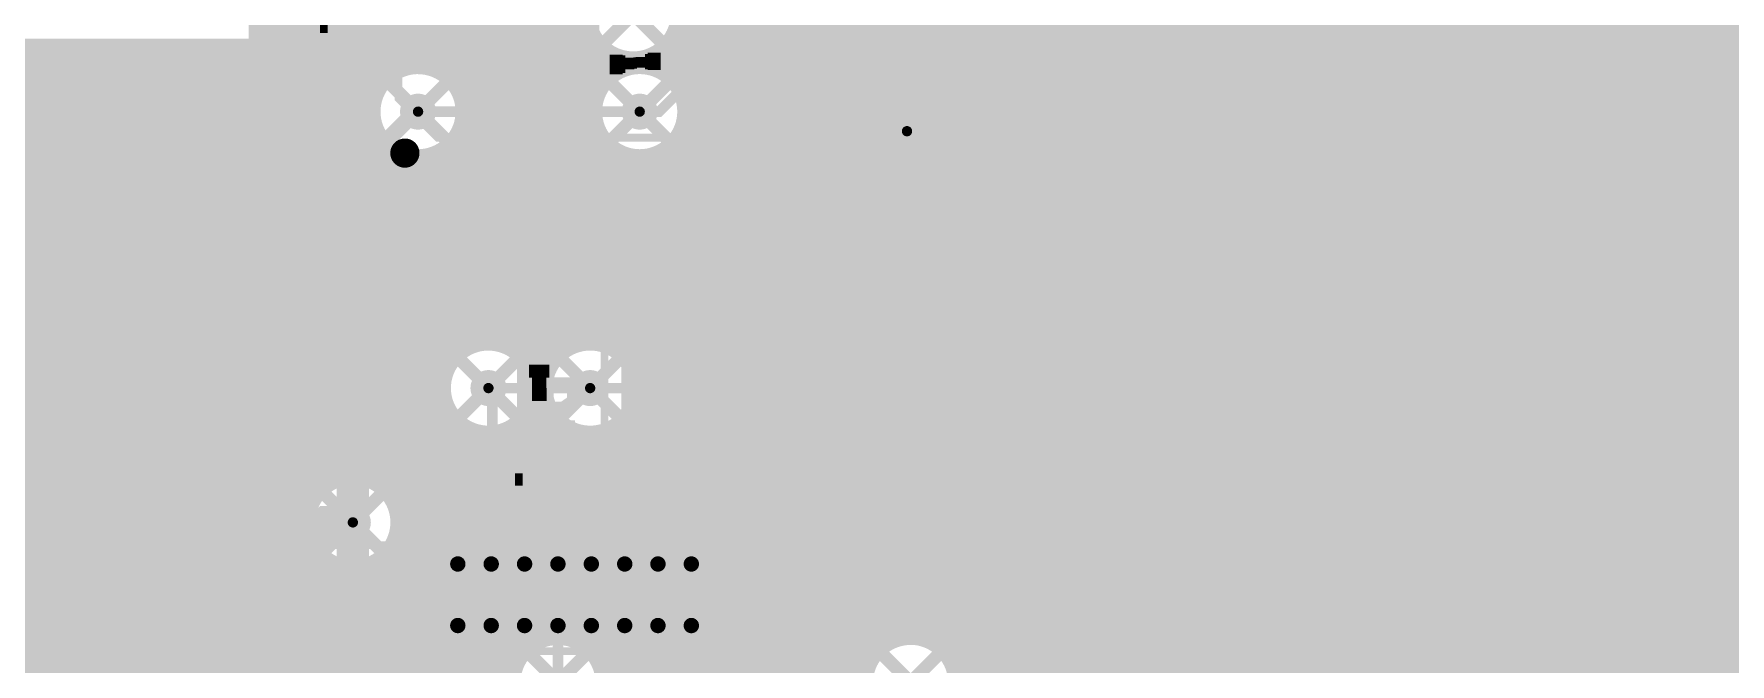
# Model space of a CAD drawing. Extents: x -18 to 155, y -91 to 215.
# Drawn here: x 41.41 to 74.45, y 122.34 to 134.61 of the extents above; entities that cross this region are included whole.
import ezdxf

# ---------------------------------------------------------------- set-up
doc = ezdxf.new("R2010")
doc.units = 0
doc.header["$MEASUREMENT"] = 0
doc.layers.get('0').update_dxf_attribs({"linetype": 'CONTINUOUS'})
for name, color, linetype in [('25-334-0_BOT', 7, 'CONTINUOUS'), ('25-334-0_DRD', 7, 'CONTINUOUS'), ('25-334-0_DRL', 2, 'CONTINUOUS'), ('25-334-0_IN1', 4, 'CONTINUOUS'), ('25-334-0_IN2', 3, 'CONTINUOUS'), ('25-334-0_SMT', 10, 'CONTINUOUS'), ('25-334-0_SPT', 14, 'CONTINUOUS'), ('25-334-0_SSB', 9, 'CONTINUOUS'), ('25-334-0_SST', 12, 'CONTINUOUS'), ('25-334-0_TOP', 11, 'CONTINUOUS'), ('THRUHOLE_TAP', 15, 'CONTINUOUS')]:
    doc.layers.add(name, color=color, linetype=linetype)

# ---------------------------------------------------------------- blocks, each defined once
blk = doc.blocks.new('ROUND_67')
at = {"const_width": 0.35052}
blk.add_lwpolyline([(-0.17526, 0, 1), (0.17526, 0, 1)], format="xyb", close=True, dxfattribs=at)
blk = doc.blocks.new('ROUND_88')
at = {"const_width": 0.10033}
blk.add_lwpolyline([(-0.050164, 0, 1), (0.050164, 0, 1)], format="xyb", close=True, dxfattribs=at)
blk = doc.blocks.new('ROUND_89')
at = {"const_width": 0.10033}
blk.add_lwpolyline([(-0.050164, 0, 1), (0.050164, 0, 1)], format="xyb", close=True, dxfattribs=at)
blk = doc.blocks.new('ROUND_70')
at = {"const_width": 0.35052}
blk.add_lwpolyline([(-0.17526, 0, 1), (0.17526, 0, 1)], format="xyb", close=True, dxfattribs=at)
blk = doc.blocks.new('ROUND_72')
at = {"const_width": 0.35052}
blk.add_lwpolyline([(-0.17526, 0, 1), (0.17526, 0, 1)], format="xyb", close=True, dxfattribs=at)
blk = doc.blocks.new('RECTANGLE_5')
blk.add_solid([(0.4826, 0.4064), (0.4826, -0.4064), (-0.4826, 0.4064), (-0.4826, -0.4064)])
blk = doc.blocks.new('RECTANGLE_10')
blk.add_solid([(0.9017, 0.508), (0.9017, -0.508), (-0.9017, 0.508), (-0.9017, -0.508)])
blk = doc.blocks.new('OBLONG_52')
at = {"const_width": 0.65024}
blk.add_lwpolyline([(0, 0.50038), (0, -0.50038)], dxfattribs=at)
at = {"const_width": 0.32512}
for points in [[(-0.16256, 0.50038, 1), (0.16256, 0.50038, 1)], [(-0.16256, -0.50038, 1), (0.16256, -0.50038, 1)]]:
    blk.add_lwpolyline(points, format="xyb", close=True, dxfattribs=at)
blk = doc.blocks.new('OBLONG_55')
at = {"const_width": 0.29972}
blk.add_lwpolyline([(0, 0.59944), (0, -0.59944)], dxfattribs=at)
at = {"const_width": 0.14986}
for points in [[(-0.07493, 0.59944, 1), (0.07493, 0.59944, 1)], [(-0.07493, -0.59944, 1), (0.07493, -0.59944, 1)]]:
    blk.add_lwpolyline(points, format="xyb", close=True, dxfattribs=at)
blk = doc.blocks.new('ROUND_77')
at = {"const_width": 0.10033}
blk.add_lwpolyline([(-0.050164, 0, 1), (0.050164, 0, 1)], format="xyb", close=True, dxfattribs=at)

msp = doc.modelspace()

# ---------------------------------------------------------------- linework, layer by layer
at = {"layer": '25-334-0_BOT'}
for points, const_width in [([(46.6344, 149.2504), (46.6344, 114.34318)], 0.254), ([(48.4632, 149.29612), (48.4632, 133.83768)], 0.254), ([(46.4058, 149.0218), (46.4058, 114.16538)], 0.254), ([(46.863, 149.0853), (46.863, 125.4887)], 0.254), ([(45.9486, 148.5646), (45.9486, 81.407)], 0.254), ([(46.1772, 148.7932), (46.1772, 91.71432)], 0.254), ([(47.0916, 148.8059), (47.0916, 125.76556)], 0.254), ([(47.3202, 148.67636), (47.3202, 125.8951)], 0.254), ([(47.5488, 148.62556), (47.5488, 125.94844)], 0.254), ([(47.7774, 148.63572), (47.7774, 125.93828)], 0.254), ([(48.006, 148.70938), (48.006, 125.86208)], 0.254), ([(48.2346, 148.87448), (48.2346, 133.6421)], 0.254), ([(45.72, 148.336), (45.72, 81.407)], 0.254), ([(61.9506, 145.62836), (61.9506, 93.8276)], 0.254), ([(56.9214, 145.5674), (56.9214, 122.58802)], 0.254), ([(57.15, 145.5674), (57.15, 122.58802)], 0.254), ([(57.3786, 145.5674), (57.3786, 122.58802)], 0.254), ([(57.6072, 145.5674), (57.6072, 122.58802)], 0.254), ([(57.8358, 145.5674), (57.8358, 122.58802)], 0.254), ([(59.6646, 145.5674), (59.6646, 91.5416)], 0.254), ([(59.8932, 145.5674), (59.8932, 91.7702)], 0.254), ([(60.1218, 145.5674), (60.1218, 91.9988)], 0.254), ([(60.3504, 145.5674), (60.3504, 92.2274)], 0.254), ([(60.579, 145.5674), (60.579, 92.456)], 0.254), ([(60.8076, 145.46834), (60.8076, 92.6846)], 0.254), ([(61.0362, 145.35658), (61.0362, 92.9132)], 0.254), ([(61.2648, 145.31848), (61.2648, 93.1418)], 0.254), ([(61.4934, 145.34388), (61.4934, 93.3704)], 0.254), ([(61.722, 145.43532), (61.722, 93.599)], 0.254), ([(62.1792, 141.84122), (62.1792, 94.0562)], 0.254), ([(62.4078, 141.66088), (62.4078, 94.2848)], 0.254), ([(63.3222, 141.7193), (63.3222, 95.1992)], 0.254), ([(63.5508, 141.80312), (63.5508, 95.4278)], 0.254), ([(63.7794, 141.80312), (63.7794, 95.6564)], 0.254), ([(64.008, 141.80312), (64.008, 95.885)], 0.254), ([(62.6364, 141.57452), (62.6364, 94.5134)], 0.254), ([(62.865, 141.55674), (62.865, 94.742)], 0.254), ([(63.0936, 141.59992), (63.0936, 94.9706)], 0.254), ([(48.6918, 139.72794), (48.6918, 133.92912)], 0.254), ([(58.0644, 139.89558), (58.0644, 122.72264)], 0.254), ([(58.293, 139.64412), (58.293, 122.81154)], 0.254), ([(59.436, 139.75842), (59.436, 90.86088)], 0.254), ([(48.9204, 139.49934), (48.9204, 133.95198)], 0.254), ([(49.149, 139.38758), (49.149, 133.91388)], 0.254), ([(49.3776, 139.34948), (49.3776, 133.80466)], 0.254), ([(49.6062, 139.37488), (49.6062, 133.7056)], 0.254), ([(49.8348, 139.46632), (49.8348, 133.7056)], 0.254), ([(50.0634, 139.5984), (50.0634, 133.7056)], 0.254), ([(58.5216, 139.52474), (58.5216, 122.8344)], 0.254), ([(58.7502, 139.47902), (58.7502, 122.79376)], 0.254), ([(58.9788, 139.4968), (58.9788, 122.682)], 0.254), ([(59.2074, 139.57808), (59.2074, 122.44578)], 0.254), ([(52.1208, 138.48588), (52.1208, 133.7056)], 0.254), ([(53.9496, 138.4935), (53.9496, 133.53542)], 0.254), ([(54.1782, 138.4935), (54.1782, 122.58802)], 0.254), ([(54.4068, 138.4935), (54.4068, 122.58802)], 0.254), ([(54.6354, 138.4935), (54.6354, 122.58802)], 0.254), ([(54.864, 138.4935), (54.864, 122.58802)], 0.254), ([(56.6928, 138.40968), (56.6928, 122.58802)], 0.254), ([(55.0926, 138.303), (55.0926, 122.58802)], 0.254), ([(55.3212, 138.03376), (55.3212, 122.58802)], 0.254), ([(56.4642, 138.05662), (56.4642, 122.58802)], 0.254), ([(55.5498, 137.89152), (55.5498, 122.58802)], 0.254), ([(55.7784, 137.8331), (55.7784, 122.58802)], 0.254), ([(56.007, 137.83564), (56.007, 122.58802)], 0.254), ([(56.2356, 137.90422), (56.2356, 122.58802)], 0.254), ([(64.2366, 136.35736), (64.2366, 96.1136)], 0.254), ([(64.4652, 136.16432), (64.4652, 96.3422)], 0.254), ([(64.6938, 136.07542), (64.6938, 96.5708)], 0.254), ([(64.9224, 136.05256), (64.9224, 96.7994)], 0.254), ([(65.151, 136.09066), (65.151, 97.028)], 0.254), ([(65.3796, 136.20242), (65.3796, 97.2566)], 0.254), ([(65.6082, 136.29894), (65.6082, 97.4852)], 0.254), ([(65.8368, 136.29894), (65.8368, 97.7138)], 0.254), ([(66.0654, 136.29894), (66.0654, 97.9424)], 0.254), ([(66.294, 136.29894), (66.294, 98.171)], 0.254), ([(66.5226, 136.29894), (66.5226, 98.3996)], 0.254), ([(66.7512, 136.29894), (66.7512, 98.6282)], 0.254), ([(66.9798, 136.29894), (66.9798, 98.8568)], 0.254), ([(67.2084, 136.29894), (67.2084, 99.0854)], 0.254), ([(67.437, 136.29894), (67.437, 99.314)], 0.254), ([(67.6656, 136.29894), (67.6656, 99.5426)], 0.254), ([(67.8942, 136.29894), (67.8942, 99.7712)], 0.254), ([(68.1228, 136.29894), (68.1228, 99.9998)], 0.254), ([(68.3514, 136.29894), (68.3514, 100.2284)], 0.254), ([(68.58, 136.29894), (68.58, 100.457)], 0.254), ([(68.8086, 136.29894), (68.8086, 100.6856)], 0.254), ([(69.0372, 136.29894), (69.0372, 100.9142)], 0.254), ([(69.2658, 136.29894), (69.2658, 101.1428)], 0.254), ([(69.4944, 136.29894), (69.4944, 101.3714)], 0.254), ([(69.723, 136.29894), (69.723, 101.6)], 0.254), ([(69.9516, 136.29894), (69.9516, 101.727)], 0.254), ([(70.1802, 136.29894), (70.1802, 101.727)], 0.254), ([(70.4088, 136.29894), (70.4088, 101.727)], 0.254), ([(70.6374, 136.29894), (70.6374, 101.727)], 0.254), ([(70.866, 136.29894), (70.866, 101.727)], 0.254), ([(71.0946, 136.29894), (71.0946, 101.727)], 0.254), ([(71.3232, 136.29894), (71.3232, 101.727)], 0.254), ([(71.5518, 136.29894), (71.5518, 101.727)], 0.254), ([(71.7804, 136.29894), (71.7804, 101.727)], 0.254), ([(72.009, 136.29894), (72.009, 101.727)], 0.254), ([(72.2376, 136.29894), (72.2376, 101.727)], 0.254), ([(72.4662, 136.29894), (72.4662, 101.727)], 0.254), ([(72.6948, 136.29894), (72.6948, 101.727)], 0.254), ([(72.9234, 136.29894), (72.9234, 101.727)], 0.254), ([(73.152, 136.29894), (73.152, 101.727)], 0.254), ([(73.3806, 136.29894), (73.3806, 101.727)], 0.254), ([(73.6092, 136.29894), (73.6092, 101.727)], 0.254), ([(73.8378, 136.29894), (73.8378, 101.727)], 0.254), ([(74.0664, 136.29894), (74.0664, 101.727)], 0.254), ([(74.295, 136.29894), (74.295, 101.727)], 0.254), ([(74.5236, 136.29894), (74.5236, 101.727)], 0.254), ([(50.292, 135.3693), (50.292, 133.7056)], 0.254), ([(51.8922, 135.58012), (51.8922, 133.7056)], 0.254), ([(50.5206, 135.0899), (50.5206, 133.7056)], 0.254), ([(51.6636, 135.15848), (51.6636, 133.7056)], 0.254), ([(50.7492, 134.96036), (50.7492, 133.7056)], 0.254), ([(50.9778, 134.90956), (50.9778, 133.7056)], 0.254), ([(51.2064, 134.91972), (51.2064, 133.7056)], 0.254), ([(51.435, 134.99338), (51.435, 133.7056)], 0.254), ([(52.29352, 134.6708), (45.72, 134.6708)], 0.254), ([(52.43576, 134.4422), (45.72, 134.4422)], 0.254), ([(52.3494, 134.56158), (52.3494, 133.7056)], 0.254), ([(53.721, 134.42442), (53.721, 133.78688)], 0.254), ([(114.427, 134.4422), (53.73624, 134.4422)], 0.254), ([(85.94344, 134.6708), (53.87594, 134.6708)], 0.254), ([(52.74564, 134.2136), (45.72, 134.2136)], 0.254), ([(52.578, 134.31012), (52.578, 133.7056)], 0.254), ([(52.8066, 134.19074), (52.8066, 133.85038)], 0.254), ([(53.0352, 134.14502), (53.0352, 133.9342)], 0.254), ([(53.2638, 134.1628), (53.2638, 133.95198)], 0.254), ([(114.427, 134.2136), (53.42636, 134.2136)], 0.254), ([(53.4924, 134.24408), (53.4924, 133.90626)], 0.254), ([(114.427, 133.985), (45.72, 133.985)], 0.254), ([(48.34636, 133.7564), (45.72, 133.7564)], 0.254), ([(52.66436, 133.7564), (49.4411, 133.7564)], 0.254), ([(52.60848, 133.7056), (49.49698, 133.7056)], 0.254), ([(114.427, 133.7564), (53.7591, 133.7564)], 0.254), ([(48.15332, 133.5278), (45.72, 133.5278)], 0.254), ([(114.427, 133.5278), (53.95468, 133.5278)], 0.254), ([(48.06188, 133.2992), (45.72, 133.2992)], 0.254), ([(48.03648, 133.0706), (45.72, 133.0706)], 0.254), ([(48.895, 133.096), (53.213, 133.096)], 0.2032), ([(114.427, 133.2992), (54.04612, 133.2992)], 0.254), ([(114.427, 133.0706), (54.06898, 133.0706)], 0.254), ([(47.24654, 132.32892), (26.035, 132.32892)], 1.27), ([(48.07458, 132.842), (45.72, 132.842)], 0.254), ([(58.42, 132.715), (56.007, 130.302), (49.276, 130.302), (47.24654, 132.32892)], 0.3048), ([(108.24718, 132.842), (54.03088, 132.842)], 0.254), ([(48.18634, 132.6134), (45.72, 132.6134)], 0.254), ([(48.41494, 132.3848), (45.72, 132.3848)], 0.254), ([(48.2346, 132.54736), (48.2346, 125.69698)], 0.254), ([(52.73294, 132.3848), (49.37506, 132.3848)], 0.254), ([(49.3776, 132.38734), (49.3776, 119.34444)], 0.254), ([(52.60848, 132.4864), (49.49698, 132.4864)], 0.254), ([(49.6062, 132.4864), (49.6062, 128.2573)], 0.254), ([(49.8348, 132.4864), (49.8348, 128.45288)], 0.254), ([(50.0634, 132.4864), (50.0634, 128.54432)], 0.254), ([(50.292, 132.4864), (50.292, 128.56718)], 0.254), ([(50.5206, 132.4864), (50.5206, 128.52908)], 0.254), ([(50.7492, 132.4864), (50.7492, 128.41986)], 0.254), ([(50.9778, 132.4864), (50.9778, 128.3208)], 0.254), ([(51.2064, 132.4864), (51.2064, 128.3208)], 0.254), ([(51.435, 132.4864), (51.435, 128.3208)], 0.254), ([(51.6636, 132.4864), (51.6636, 128.33858)], 0.254), ([(51.8922, 132.4864), (51.8922, 128.49098)], 0.254), ([(52.1208, 132.4864), (52.1208, 128.55956)], 0.254), ([(52.3494, 132.4864), (52.3494, 128.5621)], 0.254), ([(52.578, 132.4864), (52.578, 128.50114)], 0.254), ([(107.93476, 132.3848), (53.69306, 132.3848)], 0.254), ([(53.721, 132.40512), (53.721, 122.58802)], 0.254), ([(108.03636, 132.6134), (53.92166, 132.6134)], 0.254), ([(53.9496, 132.65658), (53.9496, 122.58802)], 0.254), ([(107.90428, 132.1562), (45.72, 132.1562)], 0.254), ([(48.4632, 132.35432), (48.4632, 125.27534)], 0.254), ([(48.6918, 132.26288), (48.6918, 119.55018)], 0.254), ([(48.9204, 132.23748), (48.9204, 119.55272)], 0.254), ([(49.149, 132.27558), (49.149, 119.48922)], 0.254), ([(52.8066, 132.33908), (52.8066, 128.36144)], 0.254), ([(53.0352, 132.2578), (53.0352, 128.05156)], 0.254), ([(53.2638, 132.24002), (53.2638, 122.58802)], 0.254), ([(53.4924, 132.28574), (53.4924, 122.58802)], 0.254), ([(107.93476, 131.9276), (45.72, 131.9276)], 0.254), ([(108.03636, 131.699), (45.72, 131.699)], 0.254), ([(108.24718, 131.4704), (45.72, 131.4704)], 0.254), ([(114.427, 131.2418), (45.72, 131.2418)], 0.254), ([(114.427, 131.0132), (45.72, 131.0132)], 0.254), ([(114.427, 130.7846), (45.72, 130.7846)], 0.254), ([(114.427, 130.556), (45.72, 130.556)], 0.254), ([(114.427, 130.3274), (45.72, 130.3274)], 0.254), ([(114.427, 130.0988), (45.72, 130.0988)], 0.254), ([(114.427, 129.8702), (45.72, 129.8702)], 0.254), ([(114.427, 129.6416), (45.72, 129.6416)], 0.254), ([(114.427, 129.413), (45.72, 129.413)], 0.254), ([(114.427, 129.1844), (45.72, 129.1844)], 0.254), ([(114.427, 128.9558), (45.72, 128.9558)], 0.254), ([(114.427, 128.7272), (45.72, 128.7272)], 0.254), ([(49.92624, 128.4986), (45.72, 128.4986)], 0.254), ([(51.90744, 128.4986), (50.60696, 128.4986)], 0.254), ([(114.427, 128.4986), (52.58816, 128.4986)], 0.254), ([(49.61636, 128.27), (45.72, 128.27)], 0.254), ([(51.64328, 128.3208), (50.86858, 128.3208)], 0.254), ([(114.427, 128.27), (52.89804, 128.27)], 0.254), ([(49.47412, 128.0414), (45.72, 128.0414)], 0.254), ([(49.4157, 127.8128), (45.72, 127.8128)], 0.254), ([(78.97368, 128.0414), (53.03774, 128.0414)], 0.254), ([(78.6892, 127.8128), (53.0987, 127.8128)], 0.254), ([(49.41824, 127.5842), (45.72, 127.5842)], 0.254), ([(50.2666, 127.7112), (52.2478, 127.7112)], 0.2032), ([(78.55712, 127.5842), (53.09616, 127.5842)], 0.254), ([(49.48682, 127.3556), (45.72, 127.3556)], 0.254), ([(49.63922, 127.127), (45.72, 127.127)], 0.254), ([(49.6062, 127.16256), (49.6062, 119.31142)], 0.254), ([(51.64328, 127.1016), (50.86858, 127.1016)], 0.254), ([(50.9778, 127.1016), (50.9778, 122.54738)], 0.254), ([(51.2064, 127.1016), (51.2064, 122.72772)], 0.254), ([(51.435, 127.1016), (51.435, 122.81408)], 0.254), ([(51.6636, 127.08382), (51.6636, 122.8344)], 0.254), ([(78.50886, 127.127), (52.87518, 127.127)], 0.254), ([(78.50124, 127.3556), (53.02758, 127.3556)], 0.254), ([(53.0352, 127.37084), (53.0352, 122.58802)], 0.254), ([(49.99228, 126.8984), (45.72, 126.8984)], 0.254), ([(49.8348, 126.96952), (49.8348, 119.31142)], 0.254), ([(50.0634, 126.87808), (50.0634, 119.31142)], 0.254), ([(50.292, 126.85268), (50.292, 119.31142)], 0.254), ([(50.5206, 126.89078), (50.5206, 119.43334)], 0.254), ([(51.97348, 126.8984), (50.54092, 126.8984)], 0.254), ([(50.7492, 127.00254), (50.7492, 119.52986)], 0.254), ([(51.8922, 126.93142), (51.8922, 122.79122)], 0.254), ([(52.1208, 126.86284), (52.1208, 122.67438)], 0.254), ([(52.3494, 126.8603), (52.3494, 122.58802)], 0.254), ([(78.58252, 126.8984), (52.52212, 126.8984)], 0.254), ([(52.578, 126.91872), (52.578, 122.58802)], 0.254), ([(52.8066, 127.06096), (52.8066, 122.58802)], 0.254), ([(78.74508, 126.6698), (45.72, 126.6698)], 0.254), ([(79.14386, 126.4412), (45.72, 126.4412)], 0.254), ([(114.427, 126.2126), (45.72, 126.2126)], 0.254), ([(114.427, 125.984), (45.72, 125.984)], 0.254), ([(47.07636, 125.7554), (45.72, 125.7554)], 0.254), ([(46.88332, 125.5268), (45.72, 125.5268)], 0.254), ([(114.427, 125.7554), (48.1711, 125.7554)], 0.254), ([(114.427, 125.5268), (48.36668, 125.5268)], 0.254), ([(46.79188, 125.2982), (45.72, 125.2982)], 0.254), ([(88.71712, 125.2982), (48.45812, 125.2982)], 0.254), ([(46.76648, 125.0696), (45.72, 125.0696)], 0.254), ([(46.80458, 124.841), (45.72, 124.841)], 0.254), ([(88.13038, 124.841), (48.44288, 124.841)], 0.254), ([(48.4632, 124.91212), (48.4632, 119.48668)], 0.254), ([(88.29548, 125.0696), (48.48098, 125.0696)], 0.254), ([(46.91634, 124.6124), (45.72, 124.6124)], 0.254), ([(46.863, 124.7013), (46.863, 114.427)], 0.254), ([(48.2346, 124.49048), (48.2346, 119.33682)], 0.254), ([(88.05672, 124.6124), (48.33366, 124.6124)], 0.254), ([(47.14494, 124.3838), (45.72, 124.3838)], 0.254), ([(88.09736, 124.1552), (45.72, 124.1552)], 0.254), ([(47.0916, 124.4219), (47.0916, 114.44478)], 0.254), ([(47.3202, 124.29236), (47.3202, 114.39906)], 0.254), ([(47.5488, 124.24156), (47.5488, 114.27968)], 0.254), ([(47.7774, 124.25172), (47.7774, 114.02822)], 0.254), ([(48.006, 124.32538), (48.006, 118.999)], 0.254), ([(88.04656, 124.3838), (48.10506, 124.3838)], 0.254), ([(88.2269, 123.9266), (45.72, 123.9266)], 0.254), ([(88.5063, 123.698), (45.72, 123.698)], 0.254), ([(90.02522, 123.4694), (45.72, 123.4694)], 0.254), ([(90.17762, 123.2408), (45.72, 123.2408)], 0.254), ([(90.53068, 123.0122), (45.72, 123.0122)], 0.254), ([(51.32578, 122.7836), (45.72, 122.7836)], 0.254), ([(50.98542, 122.555), (45.72, 122.555)], 0.254), ([(58.19394, 122.7836), (51.91252, 122.7836)], 0.254), ([(57.88406, 122.58802), (52.2224, 122.58802)], 0.254), ([(94.488, 122.7836), (58.78068, 122.7836)], 0.254), ([(94.73946, 122.555), (59.12358, 122.555)], 0.254), ([(50.83556, 122.3264), (45.72, 122.3264)], 0.254), ([(114.427, 122.3264), (59.2709, 122.3264)], 0.254)]:
    msp.add_lwpolyline(points, dxfattribs=dict(at, const_width=const_width))
at = {"layer": '25-334-0_BOT', "const_width": 0.254}
for points in [[(52.22748, 135.001, 0.4142136), (53.086, 134.14248)], [(53.086, 134.14248, 0.4142136), (53.94452, 135.001)], [(48.895, 133.95452, 0.4142136), (48.03648, 133.096)], [(49.49698, 133.7056, 0.1972784), (48.895, 133.95273)], [(53.213, 133.95452, 0.1978252), (52.60848, 133.7056)], [(54.07152, 133.096, 0.4142136), (53.213, 133.95452)], [(48.03648, 133.096, 0.4142136), (48.895, 132.23748)], [(53.213, 132.23748, 0.4142136), (54.07152, 133.096)], [(48.895, 132.23748, 0.1972779), (49.49824, 132.48513)], [(52.60848, 132.4864, 0.1978252), (53.213, 132.23748)], [(50.2666, 128.56972, 0.4142136), (49.40808, 127.7112)], [(50.86858, 128.3208, 0.1972784), (50.2666, 128.56793)], [(52.2478, 128.56972, 0.1978252), (51.64328, 128.3208)], [(53.10632, 127.7112, 0.4142136), (52.2478, 128.56972)], [(49.40808, 127.7112, 0.4142136), (50.2666, 126.85268)], [(52.2478, 126.85268, 0.4142136), (53.10632, 127.7112)], [(50.2666, 126.85268, 0.1972779), (50.86984, 127.10033)], [(51.64328, 127.1016, 0.1978252), (52.2478, 126.85268)], [(47.625, 125.95352, 0.4142136), (46.76648, 125.095)], [(48.48352, 125.095, 0.4142136), (47.625, 125.95352)], [(46.76648, 125.095, 0.4142136), (47.625, 124.23648)], [(47.625, 124.23648, 0.4142136), (48.48352, 125.095)], [(51.62042, 122.8344, 0.4142136), (50.76444, 121.97842)], [(52.2224, 122.58802, 0.1972784), (51.62042, 122.83515)], [(58.48858, 122.8344, 0.1978266), (57.88406, 122.58802)], [(59.3471, 121.97842, 0.4142136), (58.48858, 122.83694)]]:
    msp.add_lwpolyline(points, format="xyb", dxfattribs=at)
at = {"layer": '25-334-0_DRD', "const_width": 0.254}
for points in [[(53.721, 135.636), (52.451, 134.366)], [(53.721, 134.366), (52.451, 135.636)], [(49.53, 133.731), (48.26, 132.461)], [(49.53, 132.461), (48.26, 133.731)], [(53.848, 133.731), (52.578, 132.461)], [(53.848, 132.461), (52.578, 133.731)], [(59.055, 133.35), (57.785, 132.08)], [(59.055, 132.08), (57.785, 133.35)], [(59.055, 133.35), (57.785, 132.08)], [(59.055, 132.08), (57.785, 133.35)], [(50.9016, 128.3462), (49.6316, 127.0762)], [(50.9016, 127.0762), (49.6316, 128.3462)], [(52.8828, 128.3462), (51.6128, 127.0762)], [(52.8828, 127.0762), (51.6128, 128.3462)], [(48.26, 125.73), (46.99, 124.46)], [(48.26, 124.46), (46.99, 125.73)], [(48.26, 125.73), (46.99, 124.46)], [(48.26, 124.46), (46.99, 125.73)], [(52.25542, 122.61342), (50.98542, 121.34342)], [(52.25542, 121.34342), (50.98542, 122.61342)], [(59.12358, 122.61342), (57.85358, 121.34342)], [(59.12358, 121.34342), (57.85358, 122.61342)]]:
    msp.add_lwpolyline(points, dxfattribs=at)
at = {"layer": '25-334-0_IN1', "const_width": 0.254}
for points in [[(59.8424, 151.511), (59.8424, 94.4245)], [(60.071, 151.511), (60.071, 94.4245)], [(60.2996, 151.511), (60.2996, 94.4245)], [(63.7286, 151.511), (63.7286, 96.51746)], [(63.9572, 151.511), (63.9572, 96.74606)], [(66.4718, 151.511), (66.4718, 99.26066)], [(66.7004, 151.511), (66.7004, 99.48926)], [(66.929, 151.511), (66.929, 99.71786)], [(67.1576, 151.511), (67.1576, 99.94646)], [(67.3862, 151.511), (67.3862, 100.17506)], [(67.6148, 151.511), (67.6148, 100.40366)], [(67.8434, 151.511), (67.8434, 100.63226)], [(68.072, 151.511), (68.072, 100.86086)], [(68.3006, 151.511), (68.3006, 101.08946)], [(68.5292, 151.511), (68.5292, 101.31806)], [(68.7578, 151.511), (68.7578, 101.54666)], [(68.9864, 151.511), (68.9864, 101.77526)], [(69.215, 151.511), (69.215, 102.00386)], [(69.4436, 151.511), (69.4436, 102.23246)], [(69.6722, 151.511), (69.6722, 102.46106)], [(69.9008, 151.511), (69.9008, 102.68966)], [(70.1294, 151.511), (70.1294, 102.91826)], [(70.358, 151.511), (70.358, 103.14686)], [(70.5866, 151.511), (70.5866, 103.37546)], [(70.8152, 151.511), (70.8152, 103.60406)], [(71.0438, 151.511), (71.0438, 103.83266)], [(71.2724, 151.511), (71.2724, 104.06126)], [(71.501, 151.511), (71.501, 104.28986)], [(71.7296, 151.511), (71.7296, 104.51846)], [(71.9582, 151.511), (71.9582, 104.74706)], [(72.1868, 151.511), (72.1868, 104.97566)], [(72.517, 151.511), (72.3011, 105.0798)], [(72.4154, 151.511), (72.4154, 129.667)], [(57.785, 150.7363), (57.785, 122.46864)], [(56.8706, 150.28672), (56.8706, 111.01578)], [(57.0992, 150.27656), (57.0992, 110.86338)], [(57.3278, 150.32736), (57.3278, 110.51032)], [(57.5564, 150.4569), (57.5564, 94.4245)], [(66.2432, 147.72894), (66.2432, 99.03206)], [(65.786, 147.38858), (65.786, 98.57486)], [(66.0146, 147.50034), (66.0146, 98.80346)], [(60.5282, 145.7833), (60.5282, 94.4245)], [(60.7568, 145.5039), (60.7568, 94.4245)], [(60.9854, 145.37436), (60.9854, 94.4245)], [(61.214, 145.32356), (61.214, 94.4245)], [(61.4426, 145.33372), (61.4426, 94.4245)], [(61.6712, 145.40738), (61.6712, 94.46006)], [(61.8998, 145.57248), (61.8998, 94.68866)], [(54.1274, 143.56334), (54.1274, 114.50066)], [(54.356, 143.45158), (54.356, 114.60988)], [(54.5846, 143.41348), (54.5846, 114.64798)], [(54.8132, 143.43888), (54.8132, 114.62512)], [(62.1284, 141.90218), (62.1284, 94.91726)], [(62.357, 141.68882), (62.357, 95.14586)], [(63.2714, 141.68628), (63.2714, 96.06026)], [(63.5, 141.89456), (63.5, 96.28886)], [(62.5856, 141.58722), (62.5856, 95.37446)], [(62.8142, 141.55674), (62.8142, 95.60306)], [(63.0428, 141.58468), (63.0428, 95.83166)], [(58.0136, 139.99464), (58.0136, 122.69216)], [(59.6138, 140.06068), (59.6138, 94.4245)], [(58.2422, 139.68476), (58.2422, 122.79884)], [(59.3852, 139.70762), (59.3852, 94.4245)], [(58.4708, 139.54252), (58.4708, 122.8344)], [(58.6994, 139.4841), (58.6994, 122.809)], [(58.928, 139.48664), (58.928, 122.71248)], [(59.1566, 139.55522), (59.1566, 122.51436)], [(55.0418, 138.50112), (55.0418, 114.53368)], [(55.2704, 138.07948), (55.2704, 116.0399)], [(56.4134, 138.0109), (56.4134, 116.21262)], [(56.642, 138.2903), (56.642, 115.9891)], [(55.499, 137.91438), (55.499, 116.23802)], [(55.7276, 137.84072), (55.7276, 116.332)], [(55.9562, 137.83056), (55.9562, 116.3574)], [(56.1848, 137.88136), (56.1848, 116.32184)], [(64.1858, 136.4234), (64.1858, 96.97466)], [(65.5574, 136.36752), (65.5574, 98.34626)], [(64.4144, 136.19734), (64.4144, 97.20326)], [(64.643, 136.08812), (64.643, 97.43186)], [(64.8716, 136.05256), (64.8716, 97.66046)], [(65.1002, 136.07796), (65.1002, 97.88906)], [(65.3288, 136.1694), (65.3288, 98.11766)], [(53.8988, 134.72668), (53.8988, 133.61162)], [(52.48148, 134.3914), (27.35834, 134.3914)], [(41.3258, 134.3914), (41.3258, 99.1616)], [(41.5544, 134.3914), (41.5544, 99.1616)], [(41.783, 134.3914), (41.783, 99.1616)], [(42.0116, 134.3914), (42.0116, 99.1616)], [(42.2402, 134.3914), (42.2402, 99.1616)], [(42.4688, 134.3914), (42.4688, 99.1616)], [(42.6974, 134.3914), (42.6974, 99.1616)], [(42.926, 134.3914), (42.926, 99.1616)], [(43.1546, 134.3914), (43.1546, 99.1616)], [(43.3832, 134.3914), (43.3832, 99.1616)], [(43.6118, 134.3914), (43.6118, 99.1616)], [(43.8404, 134.3914), (43.8404, 99.1616)], [(44.069, 134.3914), (44.069, 99.1616)], [(44.2976, 134.3914), (44.2976, 99.1616)], [(44.5262, 134.3914), (44.5262, 99.1616)], [(44.7548, 134.3914), (44.7548, 99.1616)], [(44.9834, 134.3914), (44.9834, 99.1616)], [(45.212, 134.3914), (45.212, 99.1616)], [(45.4406, 134.3914), (45.4406, 99.1616)], [(45.6692, 134.3914), (45.6692, 99.1616)], [(45.8978, 134.3914), (45.8978, 99.1616)], [(46.1264, 134.3914), (46.1264, 99.1616)], [(46.355, 134.3914), (46.355, 114.10442)], [(46.5836, 134.3914), (46.5836, 114.31524)], [(46.8122, 134.3914), (46.8122, 125.36932)], [(47.0408, 134.3914), (47.0408, 125.72238)], [(47.2694, 134.3914), (47.2694, 125.87478)], [(47.498, 134.3914), (47.498, 125.94336)], [(47.7266, 134.3914), (47.7266, 125.9459)], [(47.9552, 134.3914), (47.9552, 125.88494)], [(48.1838, 134.3914), (48.1838, 133.57606)], [(48.4124, 134.3914), (48.4124, 133.80466)], [(48.641, 134.3914), (48.641, 133.91388)], [(48.8696, 134.3914), (48.8696, 133.95198)], [(49.0982, 134.3914), (49.0982, 133.92912)], [(49.3268, 134.3914), (49.3268, 133.83768)], [(49.5554, 134.3914), (49.5554, 133.6421)], [(49.784, 134.3914), (49.784, 128.41986)], [(50.0126, 134.3914), (50.0126, 128.52908)], [(50.2412, 134.3914), (50.2412, 128.56718)], [(50.4698, 134.3914), (50.4698, 128.54432)], [(50.6984, 134.3914), (50.6984, 128.45288)], [(50.927, 134.3914), (50.927, 128.2573)], [(51.1556, 134.3914), (51.1556, 122.69724)], [(51.3842, 134.3914), (51.3842, 122.80138)], [(51.6128, 134.3914), (51.6128, 128.28778)], [(51.8414, 134.3914), (51.8414, 128.46558)], [(52.07, 134.3914), (52.07, 128.5494)], [(52.2986, 134.3914), (52.2986, 128.56718)], [(53.6702, 134.37362), (53.6702, 133.82244)], [(72.43826, 134.4422), (53.73624, 134.4422)], [(72.43826, 134.6708), (53.87594, 134.6708)], [(52.74564, 134.2136), (27.2796, 134.2136)], [(52.5272, 134.35076), (52.5272, 133.61162)], [(52.7558, 134.20852), (52.7558, 133.82244)], [(52.9844, 134.1501), (52.9844, 133.9215)], [(53.213, 134.15264), (53.213, 133.95452)], [(72.43572, 134.2136), (53.42636, 134.2136)], [(53.4416, 134.22122), (53.4416, 133.9215)], [(48.34636, 133.7564), (26.89606, 133.7564)], [(72.43572, 133.985), (27.12974, 133.985)], [(52.66436, 133.7564), (49.4411, 133.7564)], [(72.43318, 133.7564), (53.7591, 133.7564)], [(48.15332, 133.5278), (26.77414, 133.5278)], [(52.47132, 133.5278), (49.63668, 133.5278)], [(72.43318, 133.5278), (53.95468, 133.5278)], [(48.06188, 133.2992), (27.05608, 133.2992)], [(48.03648, 133.0706), (27.23134, 133.0706)], [(52.37988, 133.2992), (49.72812, 133.2992)], [(52.35448, 133.0706), (49.75098, 133.0706)], [(72.43064, 133.2992), (54.04612, 133.2992)], [(72.43064, 133.0706), (54.06898, 133.0706)], [(48.07458, 132.842), (27.34564, 132.842)], [(52.39258, 132.842), (49.71288, 132.842)], [(72.43064, 132.842), (54.03088, 132.842)], [(48.18634, 132.6134), (27.41422, 132.6134)], [(48.41494, 132.3848), (27.44216, 132.3848)], [(48.1838, 132.61594), (48.1838, 125.74524)], [(48.4124, 132.38734), (48.4124, 125.43536)], [(52.73294, 132.3848), (49.37506, 132.3848)], [(49.5554, 132.54736), (49.5554, 128.19126)], [(52.50434, 132.6134), (49.60366, 132.6134)], [(52.5272, 132.58038), (52.5272, 128.52146)], [(72.4281, 132.3848), (53.69306, 132.3848)], [(53.8988, 132.58038), (53.8988, 114.27206)], [(72.4281, 132.6134), (53.92166, 132.6134)], [(72.42556, 132.1562), (27.432, 132.1562)], [(48.641, 132.27558), (48.641, 119.54256)], [(48.8696, 132.23748), (48.8696, 119.5578)], [(49.0982, 132.26288), (49.0982, 119.50954)], [(49.3268, 132.35432), (49.3268, 119.38508)], [(52.7558, 132.36956), (52.7558, 128.40208)], [(52.9844, 132.26796), (52.9844, 128.15062)], [(53.213, 132.23748), (53.213, 104.35336)], [(53.4416, 132.26796), (53.4416, 104.3559)], [(53.6702, 132.36956), (53.6702, 104.29494)], [(72.42556, 131.9276), (27.38374, 131.9276)], [(72.42302, 131.4704), (27.15006, 131.4704)], [(72.42556, 131.699), (27.2923, 131.699)], [(72.42302, 131.2418), (26.92908, 131.2418)], [(72.42048, 131.0132), (26.67762, 131.0132)], [(72.42048, 130.7846), (27.05354, 130.7846)], [(72.41794, 130.556), (27.2796, 130.556)], [(72.41794, 130.3274), (27.43708, 130.3274)], [(72.41794, 130.0988), (27.54122, 130.0988)], [(72.4154, 129.8702), (27.60726, 129.8702)], [(72.41286, 129.413), (27.63774, 129.413)], [(72.4154, 129.6416), (27.64028, 129.6416)], [(72.41286, 129.1844), (27.60218, 129.1844)], [(72.41286, 128.9558), (27.5336, 128.9558)], [(49.92624, 128.4986), (27.25928, 128.4986)], [(72.41032, 128.7272), (27.42184, 128.7272)], [(51.90744, 128.4986), (50.60696, 128.4986)], [(72.41032, 128.4986), (52.58816, 128.4986)], [(49.61636, 128.27), (28.829, 128.27)], [(51.59756, 128.27), (50.91684, 128.27)], [(72.40778, 128.27), (52.89804, 128.27)], [(49.47412, 128.0414), (28.829, 128.0414)], [(49.4157, 127.8128), (28.829, 127.8128)], [(51.45532, 128.0414), (51.05654, 128.0414)], [(51.3969, 127.8128), (51.1175, 127.8128)], [(72.40778, 128.0414), (53.03774, 128.0414)], [(72.40524, 127.8128), (53.0987, 127.8128)], [(49.41824, 127.5842), (28.829, 127.5842)], [(51.39944, 127.5842), (51.11496, 127.5842)], [(72.40524, 127.5842), (53.09616, 127.5842)], [(49.48682, 127.3556), (28.829, 127.3556)], [(49.63922, 127.127), (28.829, 127.127)], [(49.5554, 127.23114), (49.5554, 119.126)], [(51.62042, 127.127), (50.89398, 127.127)], [(50.927, 127.16256), (50.927, 122.48388)], [(51.46802, 127.3556), (51.04638, 127.3556)], [(51.6128, 127.13462), (51.6128, 122.8344)], [(72.4027, 127.127), (52.87518, 127.127)], [(52.9844, 127.27178), (52.9844, 104.28478)], [(72.40524, 127.3556), (53.02758, 127.3556)], [(49.99228, 126.8984), (28.829, 126.8984)], [(49.784, 127.00254), (49.784, 104.27208)], [(50.0126, 126.89078), (50.0126, 114.13236)], [(50.2412, 126.85268), (50.2412, 119.15394)], [(50.4698, 126.87808), (50.4698, 119.39778)], [(51.97348, 126.8984), (50.54092, 126.8984)], [(50.6984, 126.96952), (50.6984, 119.51462)], [(51.8414, 126.95428), (51.8414, 122.80646)], [(52.07, 126.873), (52.07, 122.7074)], [(52.2986, 126.85522), (52.2986, 122.50166)], [(72.4027, 126.8984), (52.52212, 126.8984)], [(52.5272, 126.90094), (52.5272, 110.96244)], [(52.7558, 127.02032), (52.7558, 110.75162)], [(72.40016, 126.6698), (28.829, 126.6698)], [(72.40016, 126.4412), (28.829, 126.4412)], [(72.40016, 126.2126), (28.829, 126.2126)], [(72.39762, 125.984), (28.829, 125.984)], [(47.07636, 125.7554), (28.829, 125.7554)], [(46.88332, 125.5268), (28.829, 125.5268)], [(72.39762, 125.7554), (48.1711, 125.7554)], [(72.39508, 125.5268), (48.36668, 125.5268)], [(46.79188, 125.2982), (28.829, 125.2982)], [(72.39508, 125.2982), (48.45812, 125.2982)], [(46.76648, 125.0696), (28.829, 125.0696)], [(46.80458, 124.841), (28.829, 124.841)], [(46.8122, 124.82068), (46.8122, 114.4143)], [(72.39254, 124.841), (48.44288, 124.841)], [(72.39254, 125.0696), (48.48098, 125.0696)], [(46.91634, 124.6124), (28.829, 124.6124)], [(47.0408, 124.46762), (47.0408, 114.44732)], [(48.1838, 124.44476), (48.1838, 119.28602)], [(72.39254, 124.6124), (48.33366, 124.6124)], [(48.4124, 124.75464), (48.4124, 119.46128)], [(47.14494, 124.3838), (28.829, 124.3838)], [(72.39, 124.1552), (28.829, 124.1552)], [(47.2694, 124.31522), (47.2694, 114.4143)], [(47.498, 124.24664), (47.498, 114.31524)], [(47.7266, 124.2441), (47.7266, 114.10442)], [(47.9552, 124.30252), (47.9552, 118.76786)], [(72.39, 124.3838), (48.10506, 124.3838)], [(72.38746, 123.9266), (28.829, 123.9266)], [(72.38746, 123.698), (28.829, 123.698)], [(72.38492, 123.4694), (28.829, 123.4694)], [(72.38492, 123.2408), (28.829, 123.2408)], [(72.38492, 123.0122), (28.829, 123.0122)], [(51.32578, 122.7836), (28.829, 122.7836)], [(50.98542, 122.555), (28.829, 122.555)], [(58.19394, 122.7836), (51.91252, 122.7836)], [(57.85358, 122.555), (52.25288, 122.555)], [(72.38238, 122.7836), (58.78068, 122.7836)], [(72.38238, 122.555), (59.12358, 122.555)], [(50.83556, 122.3264), (28.829, 122.3264)], [(57.70372, 122.3264), (52.40274, 122.3264)], [(72.37984, 122.3264), (59.2709, 122.3264)]]:
    msp.add_lwpolyline(points, dxfattribs=at)
for points in [[(53.086, 134.14248, 0.4142136), (53.94452, 135.001)], [(52.48148, 134.3914, 0.1978252), (53.086, 134.14248)], [(48.895, 133.95452, 0.4142136), (48.03648, 133.096)], [(49.75352, 133.096, 0.4142136), (48.895, 133.95452)], [(53.213, 133.95452, 0.4142136), (52.35448, 133.096)], [(54.07152, 133.096, 0.4142136), (53.213, 133.95452)], [(48.03648, 133.096, 0.4142136), (48.895, 132.23748)], [(48.895, 132.23748, 0.4142136), (49.75352, 133.096)], [(52.35448, 133.096, 0.4142136), (53.213, 132.23748)], [(53.213, 132.23748, 0.4142136), (54.07152, 133.096)], [(50.2666, 128.56972, 0.4142136), (49.40808, 127.7112)], [(51.12512, 127.7112, 0.4142136), (50.2666, 128.56972)], [(52.2478, 128.56972, 0.4142136), (51.38928, 127.7112)], [(53.10632, 127.7112, 0.4142136), (52.2478, 128.56972)], [(49.40808, 127.7112, 0.4142136), (50.2666, 126.85268)], [(50.2666, 126.85268, 0.4142136), (51.12512, 127.7112)], [(51.38928, 127.7112, 0.4142136), (52.2478, 126.85268)], [(52.2478, 126.85268, 0.4142136), (53.10632, 127.7112)], [(47.625, 125.95352, 0.4142136), (46.76648, 125.095)], [(48.48352, 125.095, 0.4142136), (47.625, 125.95352)], [(46.76648, 125.095, 0.4142136), (47.625, 124.23648)], [(47.625, 124.23648, 0.4142136), (48.48352, 125.095)], [(51.62042, 122.8344, 0.4142136), (50.76444, 121.97842)], [(52.4764, 121.97842, 0.4142136), (51.62042, 122.8344)], [(58.48858, 122.8344, 0.4142136), (57.6326, 121.97842)], [(59.3471, 121.97842, 0.4142136), (58.48858, 122.83694)]]:
    msp.add_lwpolyline(points, format="xyb", dxfattribs=at)
at = {"layer": '25-334-0_IN2', "const_width": 0.635}
for points in [[(47.625, 125.095), (47.625, 142.113), (46.482, 143.256), (46.482, 148.336), (47.625, 149.479), (49.276, 151.13), (49.276, 182.499), (49.657, 182.88)], [(58.42, 99.949), (58.42, 101.473), (59.69, 102.743), (59.69, 139.446), (58.801, 140.335)], [(47.625, 125.095), (47.117, 125.095), (46.482, 124.46), (46.482, 118.872), (47.0408, 118.3132), (47.0408, 113.5888)]]:
    msp.add_lwpolyline(points, dxfattribs=at)
at = {"layer": '25-334-0_SSB', "const_width": 0.1524}
msp.add_lwpolyline([(84.16544, 122.53468), (79.66456, 122.53468), (74.27468, 122.53468), (74.27468, 113.68532), (76.42352, 113.68532)], dxfattribs=at)
at = {"layer": '25-334-0_SST', "const_width": 0.1524}
for points in [[(57.277, 131.953), (54.483, 131.953), (54.483, 137.287), (57.277, 137.287), (57.277, 131.953)], [(48.514, 133.35), (48.514, 136.398), (54.102, 136.398), (54.102, 132.588), (49.276, 132.588), (48.514, 133.35)], [(59.2455, 133.1595), (59.2455, 136.0805), (57.6072, 136.0805), (57.6072, 133.1595), (59.2455, 133.1595)], [(47.06112, 134.62508), (47.06112, 134.86384)], [(59.87542, 134.4041), (59.87542, 134.87908), (60.55106, 134.4041), (60.72124, 134.4041), (60.89142, 134.46506), (60.89142, 134.82066), (60.72124, 134.87908)], [(47.06112, 133.78688), (47.06112, 134.26186), (47.73676, 133.78688), (47.90694, 133.78688), (48.07712, 133.84784), (48.07712, 134.20344), (47.90694, 134.26186)], [(60.38342, 133.62686), (60.55106, 133.5659), (60.72124, 133.5659), (60.89142, 133.62686), (60.89142, 133.98246), (60.72124, 134.04088), (60.55106, 134.04088), (60.38342, 133.98246), (60.38342, 133.62686), (60.21324, 133.5659), (60.04306, 133.5659), (59.87542, 133.62686), (59.87542, 133.98246), (60.04306, 134.04088), (60.21324, 134.04088), (60.38342, 133.98246)], [(48.76292, 132.45592), (48.51654, 132.45592)], [(48.53178, 132.46608), (48.53178, 132.10794)], [(48.66894, 132.49402), (48.66894, 132.08254)], [(48.8442, 132.31876), (48.43272, 132.31876)], [(48.8188, 132.1816), (48.46066, 132.1816)], [(48.8061, 132.4102), (48.8061, 132.16382)], [(55.27294, 131.17322), (55.10276, 131.23164), (55.10276, 131.58724), (55.27294, 131.6482), (55.95112, 131.6482), (56.11876, 131.58724), (56.11876, 131.23164), (55.95112, 131.17322)], [(55.10276, 130.33502), (55.10276, 130.81), (55.78094, 130.33502), (55.95112, 130.33502), (56.11876, 130.39344), (56.11876, 130.74904), (55.95112, 130.81)], [(73.3298, 130.28168), (73.15962, 130.3401), (73.15962, 130.6957), (73.3298, 130.75666), (74.00544, 130.75666), (74.17562, 130.6957), (74.17562, 130.3401), (74.00544, 130.28168)], [(55.10276, 129.85242), (56.11876, 129.49682), (56.11876, 129.9718)], [(73.49744, 129.44348), (73.49744, 129.91846), (74.17562, 129.6797), (74.17562, 129.56286), (73.15962, 129.56286)], [(73.66762, 128.6637), (73.8378, 128.60528), (74.00544, 128.60528), (74.17562, 128.6637), (74.17562, 129.0193), (74.00544, 129.08026), (73.8378, 129.08026), (73.66762, 129.0193), (73.66762, 128.6637), (73.49744, 128.60528), (73.3298, 128.60528), (73.15962, 128.6637), (73.15962, 129.0193), (73.3298, 129.08026), (73.49744, 129.08026), (73.66762, 129.0193)], [(54.1655, 125.5395), (54.1655, 128.4605), (52.5272, 128.4605), (52.5272, 125.5395), (54.1655, 125.5395)], [(56.0705, 125.5395), (56.0705, 128.4605), (54.4322, 128.4605), (54.4322, 125.5395), (56.0705, 125.5395)], [(51.36642, 127.84328), (51.36642, 127.48768), (51.53406, 127.3683), (51.70424, 127.3683), (51.87442, 127.48768), (51.87442, 127.84328), (50.85842, 127.84328)], [(57.46242, 127.97028), (57.46242, 127.61468), (57.63006, 127.4953), (57.80024, 127.4953), (57.97042, 127.61468), (57.97042, 127.97028), (56.95442, 127.97028)], [(51.36642, 127.5461), (50.85842, 127.3683)], [(57.46242, 127.6731), (56.95442, 127.4953)], [(51.02606, 127.00508), (50.85842, 126.94666), (50.85842, 126.59106), (51.02606, 126.5301), (51.36642, 126.5301), (51.53406, 126.64948), (51.53406, 127.00508), (51.87442, 127.00508), (51.87442, 126.5301)], [(57.12206, 127.13208), (56.95442, 127.07366), (56.95442, 126.71806), (57.12206, 126.6571), (57.46242, 126.6571), (57.63006, 126.77648), (57.63006, 127.13208), (57.97042, 127.13208), (57.97042, 126.6571)], [(56.95442, 126.11608), (57.12206, 126.23546), (57.29224, 126.29388), (57.63006, 126.29388), (57.80024, 126.23546), (57.97042, 126.11608), (57.97042, 125.9967), (57.80024, 125.87986), (57.63006, 125.8189), (57.29224, 125.8189), (57.12206, 125.87986), (56.95442, 125.9967), (56.95442, 126.11608)], [(50.85842, 125.81128), (50.85842, 126.0475)], [(50.85842, 125.93066), (51.87442, 125.93066), (51.70424, 126.0475)], [(48.4505, 121.7295), (48.4505, 124.6505), (46.8122, 124.6505), (46.8122, 121.7295), (48.4505, 121.7295)], [(49.16932, 118.68404), (49.16932, 122.58548), (54.8767, 122.58548), (54.8767, 118.18366), (49.6697, 118.18366), (49.16932, 118.68404)]]:
    msp.add_lwpolyline(points, dxfattribs=at)
for points in [[(48.63846, 132.49656, 0.4142136), (48.43018, 132.28828)], [(48.84674, 132.28828, 0.4142136), (48.63846, 132.49656)], [(48.43018, 132.28828, 0.4142136), (48.63846, 132.08)], [(48.63846, 132.08, 0.4142136), (48.84674, 132.28828)]]:
    msp.add_lwpolyline(points, format="xyb", dxfattribs=at)
at = {"layer": '25-334-0_TOP'}
for points, const_width in [([(85.60816, 133.92658), (85.60816, 132.97916), (84.201, 131.572), (73.787, 131.572), (66.802, 138.557), (66.802, 165.735), (59.7408, 172.7962), (59.69, 172.7962)], 0.2032), ([(64.77, 172.7962), (64.5922, 172.7962), (63.754, 171.958), (63.754, 169.418), (67.31, 165.862), (67.31, 138.811), (74.041, 132.08), (84.074, 132.08), (85.10778, 133.11378), (85.10778, 133.92658)], 0.2032), ([(58.039, 92.075), (66.421, 100.457), (66.421, 137.16), (64.516, 139.065), (64.516, 148.336), (65.532, 149.352)], 0.2032), ([(52.27066, 117.08384), (52.27066, 118.1862), (59.69, 125.603), (60.833, 126.746), (60.833, 142.24), (55.88, 147.193), (55.88, 148.336)], 0.2032), ([(65.532, 148.209), (65.024, 147.701), (65.024, 139.192), (66.929, 137.287), (66.929, 99.949), (58.293, 91.313), (57.277, 91.313)], 0.2032), ([(52.9209, 117.08384), (52.9209, 118.0719), (61.2902, 126.4412), (61.2902, 146.177)], 0.2032), ([(51.62042, 123.6853), (51.62042, 124.90958), (50.927, 125.603), (50.927, 129.921), (50.165, 130.683), (50.165, 139.573), (50.8, 140.208), (50.8, 142.24)], 0.2032), ([(50.8, 131.445), (50.8, 132.461), (51.816, 133.477), (51.816, 136.017), (51.435, 136.398), (51.435, 140.208), (52.07, 140.843), (52.07, 142.24)], 0.2032), ([(53.213, 133.096), (53.594, 133.096), (53.975, 133.477), (53.975, 140.97), (53.34, 141.605), (53.34, 142.24)], 0.2032), ([(55.88, 142.24), (55.88, 140.97), (54.483, 139.573), (54.483, 132.715), (53.34, 131.572), (53.34, 131.445)], 0.2032), ([(53.213, 140.208), (53.213, 138.811), (52.705, 138.303), (52.705, 135.636), (52.324, 135.255), (52.324, 133.35), (51.435, 132.461), (51.435, 127), (52.1462, 126.2888), (53.34, 126.2888)], 0.2032), ([(55.88, 132.9436), (56.1086, 132.715), (58.42, 132.715), (58.42, 133.9088)], 0.635), ([(58.42, 133.9088), (58.42, 132.715)], 0.635), ([(58.42, 132.715), (58.42, 133.9088)], 0.635), ([(49.6697, 117.08384), (49.6697, 118.8593), (48.514, 120.015), (47.625, 120.015), (46.736, 120.904), (46.736, 131.064), (48.768, 133.096), (48.895, 133.096)], 0.2032), ([(55.88, 132.9436), (55.88, 131.191), (54.737, 130.048), (52.451, 130.048), (52.07, 130.429), (52.07, 131.445)], 0.635), ([(50.31994, 123.6853), (50.3428, 123.70816), (50.3428, 127.635), (50.2666, 127.7112)], 0.2032), ([(52.2478, 127.7112), (53.34, 127.7112)], 0.2032), ([(55.245, 127.7112), (53.34, 127.7112)], 0.2032), ([(53.34, 126.2888), (53.5686, 126.05766), (53.5686, 123.6853)], 0.2032), ([(55.245, 126.2888), (54.21884, 125.26264), (54.21884, 123.6853)], 0.2032), ([(47.625, 123.9012), (47.625, 125.095)], 0.635), ([(47.625, 123.9012), (47.625, 125.095)], 0.635), ([(47.625, 123.9012), (47.8409, 123.6853), (49.6697, 123.6853)], 0.2032), ([(50.97018, 123.6853), (50.97018, 122.72518), (50.546, 122.301), (49.911, 122.301), (49.657, 122.555), (49.657, 123.6726), (49.6697, 123.6853)], 0.2032), ([(51.62042, 121.97842), (51.62042, 123.6853)], 0.2032), ([(47.625, 122.4788), (47.625, 121.285)], 0.635), ([(47.625, 122.4788), (47.625, 121.285)], 0.635)]:
    msp.add_lwpolyline(points, dxfattribs=dict(at, const_width=const_width))

# ---------------------------------------------------------------- block references
at = {"layer": '25-334-0_BOT'}
for p in [(48.895, 133.096), (53.213, 133.096), (58.42, 132.715), (50.2666, 127.7112), (52.2478, 127.7112), (47.625, 125.095)]:
    msp.add_blockref('ROUND_67', p, dxfattribs=at)
at = {"layer": '25-334-0_DRL'}
for name, p in [('ROUND_88', (48.895, 133.096)), ('ROUND_88', (53.213, 133.096)), ('ROUND_89', (58.42, 132.715)), ('ROUND_88', (50.2666, 127.7112)), ('ROUND_88', (52.2478, 127.7112)), ('ROUND_89', (47.625, 125.095))]:
    msp.add_blockref(name, p, dxfattribs=at)
at = {"layer": '25-334-0_IN1'}
for name, p in [('ROUND_67', (48.895, 133.096)), ('ROUND_67', (53.213, 133.096)), ('ROUND_70', (58.42, 132.715)), ('ROUND_67', (50.2666, 127.7112)), ('ROUND_67', (52.2478, 127.7112)), ('ROUND_67', (47.625, 125.095))]:
    msp.add_blockref(name, p, dxfattribs=at)
at = {"layer": '25-334-0_IN2'}
for name, p in [('ROUND_72', (48.895, 133.096)), ('ROUND_72', (53.213, 133.096)), ('ROUND_67', (58.42, 132.715)), ('ROUND_72', (50.2666, 127.7112)), ('ROUND_72', (52.2478, 127.7112)), ('ROUND_67', (47.625, 125.095))]:
    msp.add_blockref(name, p, dxfattribs=at)
at = {"layer": '25-334-0_SMT'}
for name, p in [('RECTANGLE_5', (58.42, 133.9088)), ('RECTANGLE_10', (55.88, 132.9436)), ('OBLONG_52', (49.53, 131.445)), ('OBLONG_52', (50.8, 131.445)), ('OBLONG_52', (52.07, 131.445)), ('OBLONG_52', (53.34, 131.445)), ('RECTANGLE_5', (53.34, 127.7112)), ('RECTANGLE_5', (55.245, 127.7112)), ('RECTANGLE_5', (53.34, 126.2888)), ('RECTANGLE_5', (55.245, 126.2888)), ('RECTANGLE_5', (47.625, 123.9012)), ('OBLONG_55', (49.6697, 123.6853)), ('OBLONG_55', (50.31994, 123.6853)), ('OBLONG_55', (50.97018, 123.6853)), ('OBLONG_55', (51.62042, 123.6853)), ('OBLONG_55', (52.27066, 123.6853)), ('OBLONG_55', (52.9209, 123.6853)), ('OBLONG_55', (53.5686, 123.6853)), ('OBLONG_55', (54.21884, 123.6853)), ('RECTANGLE_5', (47.625, 122.4788))]:
    msp.add_blockref(name, p, dxfattribs=at)
at = {"layer": '25-334-0_SPT'}
for name, p in [('RECTANGLE_5', (58.42, 133.9088)), ('RECTANGLE_10', (55.88, 132.9436)), ('OBLONG_52', (49.53, 131.445)), ('OBLONG_52', (50.8, 131.445)), ('OBLONG_52', (52.07, 131.445)), ('OBLONG_52', (53.34, 131.445)), ('RECTANGLE_5', (53.34, 127.7112)), ('RECTANGLE_5', (55.245, 127.7112)), ('RECTANGLE_5', (53.34, 126.2888)), ('RECTANGLE_5', (55.245, 126.2888)), ('RECTANGLE_5', (47.625, 123.9012)), ('OBLONG_55', (49.6697, 123.6853)), ('OBLONG_55', (50.31994, 123.6853)), ('OBLONG_55', (50.97018, 123.6853)), ('OBLONG_55', (51.62042, 123.6853)), ('OBLONG_55', (52.27066, 123.6853)), ('OBLONG_55', (52.9209, 123.6853)), ('OBLONG_55', (53.5686, 123.6853)), ('OBLONG_55', (54.21884, 123.6853)), ('RECTANGLE_5', (47.625, 122.4788))]:
    msp.add_blockref(name, p, dxfattribs=at)
at = {"layer": '25-334-0_TOP'}
for name, p in [('RECTANGLE_5', (58.42, 133.9088)), ('ROUND_67', (48.895, 133.096)), ('ROUND_67', (53.213, 133.096)), ('RECTANGLE_10', (55.88, 132.9436)), ('ROUND_67', (58.42, 132.715)), ('OBLONG_52', (49.53, 131.445)), ('OBLONG_52', (50.8, 131.445)), ('OBLONG_52', (52.07, 131.445)), ('OBLONG_52', (53.34, 131.445)), ('ROUND_67', (50.2666, 127.7112)), ('ROUND_67', (52.2478, 127.7112)), ('RECTANGLE_5', (53.34, 127.7112)), ('RECTANGLE_5', (55.245, 127.7112)), ('RECTANGLE_5', (53.34, 126.2888)), ('RECTANGLE_5', (55.245, 126.2888)), ('ROUND_67', (47.625, 125.095)), ('RECTANGLE_5', (47.625, 123.9012)), ('OBLONG_55', (49.6697, 123.6853)), ('OBLONG_55', (50.31994, 123.6853)), ('OBLONG_55', (50.97018, 123.6853)), ('OBLONG_55', (51.62042, 123.6853)), ('OBLONG_55', (52.27066, 123.6853)), ('OBLONG_55', (52.9209, 123.6853)), ('OBLONG_55', (53.5686, 123.6853)), ('OBLONG_55', (54.21884, 123.6853)), ('RECTANGLE_5', (47.625, 122.4788))]:
    msp.add_blockref(name, p, dxfattribs=at)
at = {"layer": 'THRUHOLE_TAP'}
for p in [(48.895, 133.096), (53.213, 133.096), (58.42, 132.715), (50.2666, 127.7112), (52.2478, 127.7112), (47.625, 125.095)]:
    msp.add_blockref('ROUND_77', p, dxfattribs=at)

doc.saveas('drawing.dxf')
